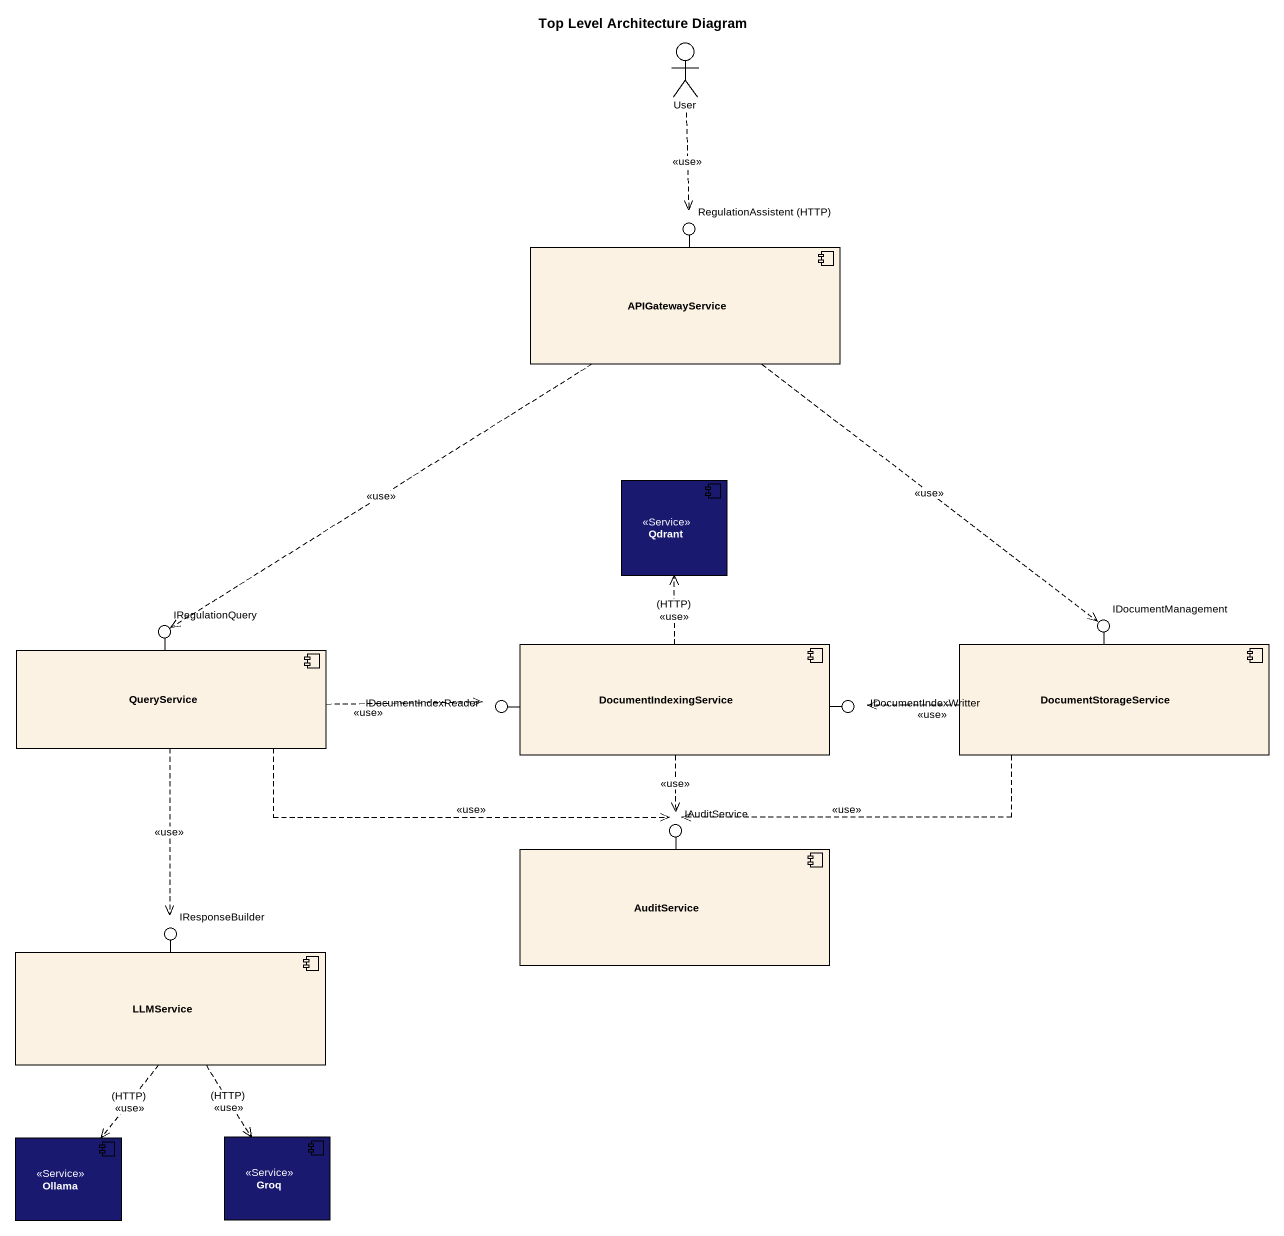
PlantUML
@startuml
title Top Level Architecture Diagram
actor User
() "RegulationAssistent (HTTP)" as RegulationAssistent_HTTP
component APIGatewayService
component Qdrant <<Service>> #191970
() IRegulationQuery
() IDocumentManagement
component QueryService
component DocumentIndexingService
component DocumentStorageService
() IDocumentIndexReader
() IDocumentIndexWritter
() IAuditService
component AuditService
() IResponseBuilder
component LLMService
component Ollama <<Service>> #191970
component Groq <<Service>> #191970
APIGatewayService -up- RegulationAssistent_HTTP
QueryService -up- IRegulationQuery
DocumentStorageService -up- IDocumentManagement
DocumentIndexingService -left- IDocumentIndexReader
DocumentIndexingService -right- IDocumentIndexWritter
AuditService -up- IAuditService
LLMService -up- IResponseBuilder
User ..> RegulationAssistent_HTTP : <<use>>
APIGatewayService ..> IRegulationQuery : <<use>>
APIGatewayService ..> IDocumentManagement : <<use>>
QueryService .right.> IDocumentIndexReader : <<use>>
QueryService .right.> IAuditService : <<use>>
QueryService ..> IResponseBuilder : <<use>>
DocumentIndexingService .up.> Qdrant : (HTTP)\n<<use>>
DocumentIndexingService ..> IAuditService : <<use>>
DocumentStorageService .left.> IDocumentIndexWritter : <<use>>
DocumentStorageService .left.> IAuditService : <<use>>
LLMService ..> Ollama : (HTTP)\n<<use>>
LLMService ..> Groq : (HTTP)\n<<use>>
@enduml
